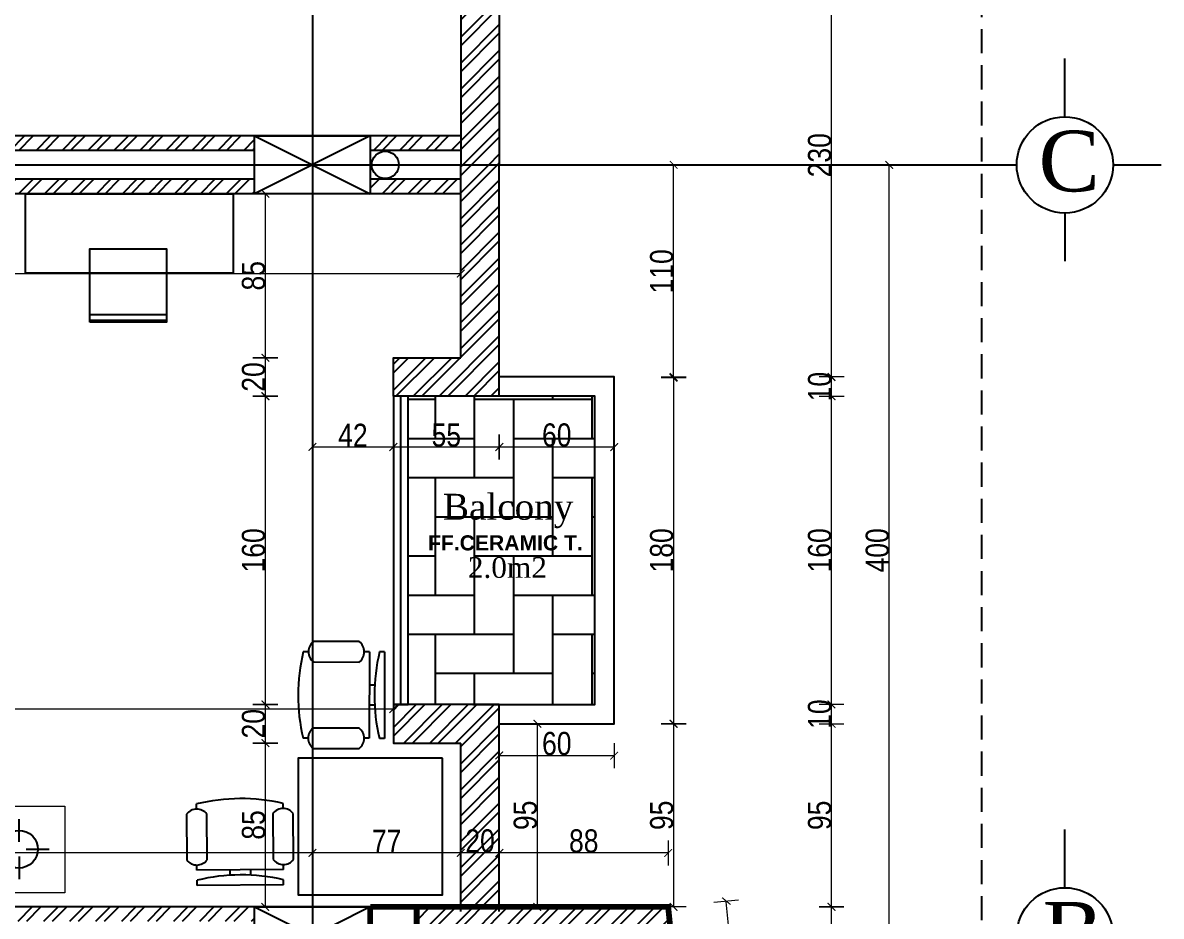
# Model space of a CAD drawing. Extents: x 250879 to 348495, y -51522 to -9360.
# Drawn here: x 285119 to 285710, y -17520 to -17056 of the extents above; entities that cross this region are included whole.
import ezdxf

# ---------------------------------------------------------------- set-up
doc = ezdxf.new("R2010")
doc.units = 0
doc.linetypes.add('DASHED2', pattern=[0.375, 0.25, -0.125])
doc.layers.get('0').update_dxf_attribs({"linetype": 'CONTINUOUS'})
doc.layers.get('DEFPOINTS').update_dxf_attribs({"color": 9, "linetype": 'CONTINUOUS'})
for name, color, linetype in [('AXIS', 1, 'CONTINUOUS'), ('COLUMN', 5, 'CONTINUOUS'), ('FURNITURE', 4, 'CONTINUOUS'), ('Layer3', 50, 'CONTINUOUS'), ('TEXT', 3, 'CONTINUOUS'), ('WALL', 7, 'CONTINUOUS'), ('WALL1', 2, 'CONTINUOUS')]:
    doc.layers.add(name, color=color, linetype=linetype)
doc.layers.add('dimention', color=151, linetype='CONTINUOUS', lineweight=13)
doc.layers.add('FURN', color=126, linetype='CONTINUOUS', lineweight=9)
doc.styles.add('style2', font='romantic.ttf', dxfattribs={"height": 50})
doc.styles.add('STYLE4', font='arialbd.ttf', dxfattribs={"height": 0.2})
doc.styles.add('yon', font='ARIALN.TTF')
doc.dimstyles.new('CM', dxfattribs={"dimscale": 0, "dimtxt": 12, "dimasz": 0.4, "dimexe": 50, "dimexo": 1000, "dimgap": 0.03, "dimtad": 1, "dimdec": 0, "dimzin": 0, "dimdsep": 46, "dimtxsty": 'yon', "dimblk": 'Ar thick3', "dimcen": 3, "dimdle": 8, "dimse1": 1, "dimse2": 1, "dimclrd": 8, "dimclre": 8, "dimclrt": 30, "dimadec": 0, "dimazin": 0, "dimtfac": 1, "dimtdec": 0, "dimtix": 1, "dimtmove": 1, "dimatfit": 3, "dimfxl": 50, "dimtolj": 1, "dimtzin": 0, "dimlwd": 9, "dimarcsym": 0})

# ---------------------------------------------------------------- blocks, each defined once
blk = doc.blocks.new('Ar thick3')
at = {"layer": 'dimention'}
blk.add_line((0, 16.2), (0, -16.2), dxfattribs=at)
at = {"layer": 'dimention', "const_width": 1.5}
blk.add_lwpolyline([(-5, -5.1), (5, 4.9)], dxfattribs=at)
blk = doc.blocks.new('*D1003')
at = {"layer": 'DEFPOINTS', "color": 0, "linetype": 'Continuous', "transparency": 16777216}
for p in [(285568.99, -17129.82), (285568.99, -17129.82), (285482.17, -17529.99)]:
    blk.add_point(p, dxfattribs=at)
at = {"layer": 'WALL', "color": 8, "linetype": 'Continuous', "lineweight": 9, "transparency": 16777216}
blk.add_line((285568.99, -17529.59), (285568.99, -17130.22), dxfattribs=at)
at = {"layer": 'WALL', "color": 8, "linetype": 'Continuous', "lineweight": 9, "transparency": 16777216, "xscale": 0.4, "yscale": 0.4, "zscale": 0.4}
for p, rotation in [((285568.99, -17129.82), 90), ((285568.99, -17529.99), 270)]:
    blk.add_blockref('Ar thick3', p, dxfattribs=dict(at, rotation=rotation))
at = {"layer": 'WALL', "color": 30, "linetype": 'Continuous', "transparency": 16777216, "insert": (285562.83, -17329.91), "char_height": 12, "attachment_point": 5, "rotation": 90, "style": 'yon'}
blk.add_mtext('\\A1;400', dxfattribs=at)
blk = doc.blocks.new('COLUMN')
at = {"layer": 'AXIS'}
for p, q in [((236924.7, -9644.26), (236984.7, -9674.26)), ((236984.7, -9644.26), (236924.7, -9674.26))]:
    blk.add_line(p, q, dxfattribs=at)
at = {"layer": 'COLUMN'}
blk.add_lwpolyline([(236924.7, -9644.26), (236984.7, -9644.26), (236984.7, -9674.26), (236924.7, -9674.26)], close=True, dxfattribs=at)
blk = doc.blocks.new('*D987')
at = {"layer": 'DEFPOINTS', "color": 0, "linetype": 'Continuous', "transparency": 16777216}
for p in [(284881.12, -17412.25), (285311.6, -17412.25), (285311.6, -17422.55)]:
    blk.add_point(p, dxfattribs=at)
at = {"layer": 'WALL', "color": 8, "linetype": 'Continuous', "lineweight": 9, "transparency": 16777216}
blk.add_line((284881.52, -17412.25), (285311.2, -17412.25), dxfattribs=at)
at = {"layer": 'WALL', "color": 8, "linetype": 'Continuous', "lineweight": 9, "transparency": 16777216, "xscale": 0.4, "yscale": 0.4, "zscale": 0.4, "rotation": 180}
blk.add_blockref('Ar thick3', (284881.12, -17412.25), dxfattribs=at)
at = {"layer": 'WALL', "color": 8, "linetype": 'Continuous', "lineweight": 9, "transparency": 16777216, "xscale": 0.4, "yscale": 0.4, "zscale": 0.4}
blk.add_blockref('Ar thick3', (285311.6, -17412.25), dxfattribs=at)
at = {"layer": 'WALL', "color": 30, "linetype": 'Continuous', "transparency": 16777216, "insert": (285096.36, -17406.1), "char_height": 12, "attachment_point": 5, "style": 'yon'}
blk.add_mtext('\\A1;430', dxfattribs=at)
blk = doc.blocks.new('*D969')
at = {"layer": 'DEFPOINTS', "color": 0, "linetype": 'Continuous', "transparency": 16777216}
for p in [(285454.23, -17514.99), (285539.01, -17514.99), (285497.51, -17945.15)]:
    blk.add_point(p, dxfattribs=at)
at = {"layer": 'WALL', "color": 8, "linetype": 'Continuous', "lineweight": 9, "transparency": 16777216}
blk.add_line((285539.01, -17944.75), (285539.01, -17515.39), dxfattribs=at)
at = {"layer": 'WALL', "color": 8, "linetype": 'Continuous', "lineweight": 9, "transparency": 16777216, "xscale": 0.4, "yscale": 0.4, "zscale": 0.4}
for p, rotation in [((285539.01, -17514.99), 90), ((285539.01, -17945.15), 270)]:
    blk.add_blockref('Ar thick3', p, dxfattribs=dict(at, rotation=rotation))
at = {"layer": 'WALL', "color": 30, "linetype": 'Continuous', "transparency": 16777216, "insert": (285532.86, -17730.07), "char_height": 12, "attachment_point": 5, "rotation": 90, "style": 'yon'}
blk.add_mtext('\\A1;430', dxfattribs=at)
blk = doc.blocks.new('*D970')
at = {"layer": 'DEFPOINTS', "color": 0, "linetype": 'Continuous', "transparency": 16777216}
for p in [(285426.23, -17419.91), (285539.01, -17419.91), (285454.23, -17514.99)]:
    blk.add_point(p, dxfattribs=at)
at = {"layer": 'WALL', "color": 8, "linetype": 'Continuous', "lineweight": 9, "transparency": 16777216}
blk.add_line((285539.01, -17514.59), (285539.01, -17420.31), dxfattribs=at)
at = {"layer": 'WALL', "color": 8, "linetype": 'Continuous', "lineweight": 9, "transparency": 16777216, "xscale": 0.4, "yscale": 0.4, "zscale": 0.4}
for p, rotation in [((285539.01, -17419.91), 90), ((285539.01, -17514.99), 270)]:
    blk.add_blockref('Ar thick3', p, dxfattribs=dict(at, rotation=rotation))
at = {"layer": 'WALL', "color": 30, "linetype": 'Continuous', "transparency": 16777216, "insert": (285532.86, -17467.45), "char_height": 12, "attachment_point": 5, "rotation": 90, "style": 'yon'}
blk.add_mtext('\\A1;95', dxfattribs=at)
blk = doc.blocks.new('*D971')
at = {"layer": 'DEFPOINTS', "color": 0, "linetype": 'Continuous', "transparency": 16777216}
for p in [(285366.6, -17249.91), (285539.01, -17249.91), (285366.6, -17409.91)]:
    blk.add_point(p, dxfattribs=at)
at = {"layer": 'WALL', "color": 8, "linetype": 'Continuous', "lineweight": 9, "transparency": 16777216}
blk.add_line((285539.01, -17409.51), (285539.01, -17250.31), dxfattribs=at)
at = {"layer": 'WALL', "color": 8, "linetype": 'Continuous', "lineweight": 9, "transparency": 16777216, "xscale": 0.4, "yscale": 0.4, "zscale": 0.4}
for p, rotation in [((285539.01, -17249.91), 90), ((285539.01, -17409.91), 270)]:
    blk.add_blockref('Ar thick3', p, dxfattribs=dict(at, rotation=rotation))
at = {"layer": 'WALL', "color": 30, "linetype": 'Continuous', "transparency": 16777216, "insert": (285532.86, -17329.91), "char_height": 12, "attachment_point": 5, "rotation": 90, "style": 'yon'}
blk.add_mtext('\\A1;160', dxfattribs=at)
blk = doc.blocks.new('*D972')
at = {"layer": 'DEFPOINTS', "color": 0, "linetype": 'Continuous', "transparency": 16777216}
for p in [(285366.6, -17009.74), (285539.01, -17009.74), (285366.6, -17239.91)]:
    blk.add_point(p, dxfattribs=at)
at = {"layer": 'WALL', "color": 8, "linetype": 'Continuous', "lineweight": 9, "transparency": 16777216}
blk.add_line((285539.01, -17239.51), (285539.01, -17010.14), dxfattribs=at)
at = {"layer": 'WALL', "color": 8, "linetype": 'Continuous', "lineweight": 9, "transparency": 16777216, "xscale": 0.4, "yscale": 0.4, "zscale": 0.4}
for p, rotation in [((285539.01, -17009.74), 90), ((285539.01, -17239.91), 270)]:
    blk.add_blockref('Ar thick3', p, dxfattribs=dict(at, rotation=rotation))
at = {"layer": 'WALL', "color": 30, "linetype": 'Continuous', "transparency": 16777216, "insert": (285532.86, -17124.82), "char_height": 12, "attachment_point": 5, "rotation": 90, "style": 'yon'}
blk.add_mtext('\\A1;230', dxfattribs=at)
blk = doc.blocks.new('Chair - Desk')
at = {"linetype": 'Continuous'}
for p, q in [((-8.5, 0), (-8.5, -1)), ((-8.5, 0), (8.5, 0)), ((8.5, 0), (8.5, -1)), ((-2, -3), (-2, -1.9355)), ((2, -1.9576), (2, -3)), ((-8.5, -3), (-8.5, -4)), ((-8.5, -3), (8.5, -3)), ((8.5, -3), (8.5, -4)), ((-10.5, -5), (-10.5, -14)), ((-6.5, -14), (-6.5, -5)), ((6.5, -5), (6.5, -14)), ((10.5, -14), (10.5, -5)), ((-8.5, -15), (-8.5, -16)), ((8.5, -15), (8.5, -16))]:
    blk.add_line(p, q, dxfattribs=at)
for centre, radius, start, end in [((0, 34.625), 36.625, 256.5803, 283.4197), ((-8.5, -6.5), 2.5, 36.8699, 143.1301), ((8.5, -6.5), 2.5, 36.8699, 143.1301), ((-8.5, -12.5), 2.5, 216.8699, 323.1301), ((8.5, -12.5), 2.5, 216.8699, 323.1301), ((0, 19.625), 36.625, 256.5803, 283.4197)]:
    blk.add_arc(centre, radius, start, end, dxfattribs=at)
blk = doc.blocks.new('*D1004')
at = {"layer": 'DEFPOINTS', "color": 0, "linetype": 'Continuous', "transparency": 16777216}
for p in [(284611.6, -17167.43), (285346.6, -17186.21), (285346.6, -17190.45)]:
    blk.add_point(p, dxfattribs=at)
at = {"layer": 'WALL', "color": 8, "linetype": 'Continuous', "lineweight": 9, "transparency": 16777216}
blk.add_line((284612, -17186.21), (285346.2, -17186.21), dxfattribs=at)
at = {"layer": 'WALL', "color": 8, "linetype": 'Continuous', "lineweight": 9, "transparency": 16777216, "xscale": 0.4, "yscale": 0.4, "zscale": 0.4, "rotation": 180}
blk.add_blockref('Ar thick3', (284611.6, -17186.21), dxfattribs=at)
at = {"layer": 'WALL', "color": 8, "linetype": 'Continuous', "lineweight": 9, "transparency": 16777216, "xscale": 0.4, "yscale": 0.4, "zscale": 0.4}
blk.add_blockref('Ar thick3', (285346.6, -17186.21), dxfattribs=at)
at = {"layer": 'WALL', "color": 30, "linetype": 'Continuous', "transparency": 16777216, "insert": (284979.1, -17180.06), "char_height": 12, "attachment_point": 5, "style": 'yon'}
blk.add_mtext('\\A1;735', dxfattribs=at)
blk = doc.blocks.new('*D1015')
at = {"layer": 'DEFPOINTS', "color": 0, "linetype": 'Continuous', "transparency": 16777216}
for p in [(285484.35, -17511.96), (285454.23, -17514.99), (285497.51, -17945.15)]:
    blk.add_point(p, dxfattribs=at)
at = {"layer": 'WALL', "color": 8, "linetype": 'Continuous', "lineweight": 9, "transparency": 16777216}
blk.add_line((285527.59, -17941.72), (285484.39, -17512.36), dxfattribs=at)
at = {"layer": 'WALL', "color": 8, "linetype": 'Continuous', "lineweight": 9, "transparency": 16777216, "xscale": 0.4, "yscale": 0.4, "zscale": 0.4}
for p, rotation in [((285484.35, -17511.96), 95.74547122083135), ((285527.63, -17942.12), 275.7454712208313)]:
    blk.add_blockref('Ar thick3', p, dxfattribs=dict(at, rotation=rotation))
at = {"layer": 'WALL', "color": 30, "linetype": 'Continuous', "transparency": 16777216, "insert": (285512.12, -17726.42), "char_height": 12, "attachment_point": 5, "rotation": 275.74547, "style": 'yon'}
blk.add_mtext('\\A1;432', dxfattribs=at)
blk = doc.blocks.new('*D1016')
at = {"layer": 'DEFPOINTS', "color": 0, "linetype": 'Continuous', "transparency": 16777216}
for p in [(285366.6, -17486.96), (285366.6, -17514.99), (285454.23, -17514.99)]:
    blk.add_point(p, dxfattribs=at)
at = {"layer": 'WALL', "color": 8, "linetype": 'Continuous', "lineweight": 9, "transparency": 16777216}
blk.add_line((285453.83, -17486.96), (285367, -17486.96), dxfattribs=at)
at = {"layer": 'WALL', "color": 8, "linetype": 'Continuous', "lineweight": 9, "transparency": 16777216, "xscale": 0.4, "yscale": 0.4, "zscale": 0.4, "rotation": 180}
blk.add_blockref('Ar thick3', (285366.6, -17486.96), dxfattribs=at)
at = {"layer": 'WALL', "color": 8, "linetype": 'Continuous', "lineweight": 9, "transparency": 16777216, "xscale": 0.4, "yscale": 0.4, "zscale": 0.4}
blk.add_blockref('Ar thick3', (285454.23, -17486.96), dxfattribs=at)
at = {"layer": 'WALL', "color": 30, "linetype": 'Continuous', "transparency": 16777216, "insert": (285410.42, -17480.8), "char_height": 12, "attachment_point": 5, "style": 'yon'}
blk.add_mtext('\\A1;88', dxfattribs=at)
blk = doc.blocks.new('*D1017')
at = {"layer": 'DEFPOINTS', "color": 0, "linetype": 'Continuous', "transparency": 16777216}
for p in [(285346.6, -17486.96), (285346.6, -17496.19), (285366.6, -17514.99)]:
    blk.add_point(p, dxfattribs=at)
at = {"layer": 'WALL', "color": 8, "linetype": 'Continuous', "lineweight": 9, "transparency": 16777216}
blk.add_line((285366.2, -17486.96), (285347, -17486.96), dxfattribs=at)
at = {"layer": 'WALL', "color": 8, "linetype": 'Continuous', "lineweight": 9, "transparency": 16777216, "xscale": 0.4, "yscale": 0.4, "zscale": 0.4, "rotation": 180}
blk.add_blockref('Ar thick3', (285346.6, -17486.96), dxfattribs=at)
at = {"layer": 'WALL', "color": 8, "linetype": 'Continuous', "lineweight": 9, "transparency": 16777216, "xscale": 0.4, "yscale": 0.4, "zscale": 0.4}
blk.add_blockref('Ar thick3', (285366.6, -17486.96), dxfattribs=at)
at = {"layer": 'WALL', "color": 30, "linetype": 'Continuous', "transparency": 16777216, "insert": (285356.6, -17480.8), "char_height": 12, "attachment_point": 5, "style": 'yon'}
blk.add_mtext('\\A1;20', dxfattribs=at)
blk = doc.blocks.new('*D1018')
at = {"layer": 'DEFPOINTS', "color": 0, "linetype": 'Continuous', "transparency": 16777216}
for p in [(285269.6, -17486.96), (285269.6, -17500.37), (285346.6, -17496.19)]:
    blk.add_point(p, dxfattribs=at)
at = {"layer": 'WALL', "color": 8, "linetype": 'Continuous', "lineweight": 9, "transparency": 16777216}
blk.add_line((285346.2, -17486.96), (285270, -17486.96), dxfattribs=at)
at = {"layer": 'WALL', "color": 8, "linetype": 'Continuous', "lineweight": 9, "transparency": 16777216, "xscale": 0.4, "yscale": 0.4, "zscale": 0.4, "rotation": 180}
blk.add_blockref('Ar thick3', (285269.6, -17486.96), dxfattribs=at)
at = {"layer": 'WALL', "color": 8, "linetype": 'Continuous', "lineweight": 9, "transparency": 16777216, "xscale": 0.4, "yscale": 0.4, "zscale": 0.4}
blk.add_blockref('Ar thick3', (285346.6, -17486.96), dxfattribs=at)
at = {"layer": 'WALL', "color": 30, "linetype": 'Continuous', "transparency": 16777216, "insert": (285308.1, -17480.93), "char_height": 12, "attachment_point": 5, "style": 'yon'}
blk.add_mtext('\\A1;77', dxfattribs=at)
blk = doc.blocks.new('*D1019')
at = {"layer": 'DEFPOINTS', "color": 0, "linetype": 'Continuous', "transparency": 16777216}
for p in [(284881.12, -17486.96), (284881.12, -17498.69), (285269.6, -17500.37)]:
    blk.add_point(p, dxfattribs=at)
at = {"layer": 'WALL', "color": 8, "linetype": 'Continuous', "lineweight": 9, "transparency": 16777216}
blk.add_line((285269.2, -17486.96), (284881.52, -17486.96), dxfattribs=at)
at = {"layer": 'WALL', "color": 8, "linetype": 'Continuous', "lineweight": 9, "transparency": 16777216, "xscale": 0.4, "yscale": 0.4, "zscale": 0.4, "rotation": 180}
blk.add_blockref('Ar thick3', (284881.12, -17486.96), dxfattribs=at)
at = {"layer": 'WALL', "color": 8, "linetype": 'Continuous', "lineweight": 9, "transparency": 16777216, "xscale": 0.4, "yscale": 0.4, "zscale": 0.4}
blk.add_blockref('Ar thick3', (285269.6, -17486.96), dxfattribs=at)
at = {"layer": 'WALL', "color": 30, "linetype": 'Continuous', "transparency": 16777216, "insert": (285075.36, -17480.8), "char_height": 12, "attachment_point": 5, "style": 'yon'}
blk.add_mtext('\\A1;388', dxfattribs=at)
blk = doc.blocks.new('*D1056')
at = {"layer": 'DEFPOINTS', "color": 0, "linetype": 'Continuous', "transparency": 16777216}
for p in [(285311.6, -17276.25), (285269.6, -17285.87), (285311.6, -17298.25)]:
    blk.add_point(p, dxfattribs=at)
at = {"layer": 'WALL', "color": 8, "linetype": 'Continuous', "lineweight": 9, "transparency": 16777216}
blk.add_line((285270, -17276.25), (285311.2, -17276.25), dxfattribs=at)
at = {"layer": 'WALL', "color": 8, "linetype": 'Continuous', "lineweight": 9, "transparency": 16777216, "xscale": 0.4, "yscale": 0.4, "zscale": 0.4, "rotation": 180}
blk.add_blockref('Ar thick3', (285269.6, -17276.25), dxfattribs=at)
at = {"layer": 'WALL', "color": 8, "linetype": 'Continuous', "lineweight": 9, "transparency": 16777216, "xscale": 0.4, "yscale": 0.4, "zscale": 0.4}
blk.add_blockref('Ar thick3', (285311.6, -17276.25), dxfattribs=at)
at = {"layer": 'WALL', "color": 30, "linetype": 'Continuous', "transparency": 16777216, "insert": (285290.6, -17270.19), "char_height": 12, "attachment_point": 5, "style": 'yon'}
blk.add_mtext('\\A1;42', dxfattribs=at)
blk = doc.blocks.new('*D1057')
at = {"layer": 'DEFPOINTS', "color": 0, "linetype": 'Continuous', "transparency": 16777216}
for p in [(285366.6, -17249.91), (285366.6, -17276.25), (285311.6, -17298.25)]:
    blk.add_point(p, dxfattribs=at)
at = {"layer": 'WALL', "color": 8, "linetype": 'Continuous', "lineweight": 9, "transparency": 16777216}
blk.add_line((285312, -17276.25), (285366.2, -17276.25), dxfattribs=at)
at = {"layer": 'WALL', "color": 8, "linetype": 'Continuous', "lineweight": 9, "transparency": 16777216, "xscale": 0.4, "yscale": 0.4, "zscale": 0.4, "rotation": 180}
blk.add_blockref('Ar thick3', (285311.6, -17276.25), dxfattribs=at)
at = {"layer": 'WALL', "color": 8, "linetype": 'Continuous', "lineweight": 9, "transparency": 16777216, "xscale": 0.4, "yscale": 0.4, "zscale": 0.4}
blk.add_blockref('Ar thick3', (285366.6, -17276.25), dxfattribs=at)
at = {"layer": 'WALL', "color": 30, "linetype": 'Continuous', "transparency": 16777216, "insert": (285339.1, -17270.11), "char_height": 12, "attachment_point": 5, "style": 'yon'}
blk.add_mtext('\\A1;55', dxfattribs=at)
blk = doc.blocks.new('*D1058')
at = {"layer": 'DEFPOINTS', "color": 0, "linetype": 'Continuous', "transparency": 16777216}
for p in [(285366.6, -17249.91), (285426.23, -17276.25), (285426.23, -17284.04)]:
    blk.add_point(p, dxfattribs=at)
at = {"layer": 'WALL', "color": 8, "linetype": 'Continuous', "lineweight": 9, "transparency": 16777216}
blk.add_line((285367, -17276.25), (285425.83, -17276.25), dxfattribs=at)
at = {"layer": 'WALL', "color": 8, "linetype": 'Continuous', "lineweight": 9, "transparency": 16777216, "xscale": 0.4, "yscale": 0.4, "zscale": 0.4, "rotation": 180}
blk.add_blockref('Ar thick3', (285366.6, -17276.25), dxfattribs=at)
at = {"layer": 'WALL', "color": 8, "linetype": 'Continuous', "lineweight": 9, "transparency": 16777216, "xscale": 0.4, "yscale": 0.4, "zscale": 0.4}
blk.add_blockref('Ar thick3', (285426.23, -17276.25), dxfattribs=at)
at = {"layer": 'WALL', "color": 30, "linetype": 'Continuous', "transparency": 16777216, "insert": (285396.42, -17270.09), "char_height": 12, "attachment_point": 5, "style": 'yon'}
blk.add_mtext('\\A1;60', dxfattribs=at)
blk = doc.blocks.new('*D1059')
at = {"layer": 'DEFPOINTS', "color": 0, "linetype": 'Continuous', "transparency": 16777216}
for p in [(285426.23, -17419.91), (285366.6, -17430.08), (285426.23, -17436.41)]:
    blk.add_point(p, dxfattribs=at)
at = {"layer": 'WALL', "color": 8, "linetype": 'Continuous', "lineweight": 9, "transparency": 16777216}
blk.add_line((285367, -17436.41), (285425.83, -17436.41), dxfattribs=at)
at = {"layer": 'WALL', "color": 8, "linetype": 'Continuous', "lineweight": 9, "transparency": 16777216, "xscale": 0.4, "yscale": 0.4, "zscale": 0.4, "rotation": 180}
blk.add_blockref('Ar thick3', (285366.6, -17436.41), dxfattribs=at)
at = {"layer": 'WALL', "color": 8, "linetype": 'Continuous', "lineweight": 9, "transparency": 16777216, "xscale": 0.4, "yscale": 0.4, "zscale": 0.4}
blk.add_blockref('Ar thick3', (285426.23, -17436.41), dxfattribs=at)
at = {"layer": 'WALL', "color": 30, "linetype": 'Continuous', "transparency": 16777216, "insert": (285396.42, -17430.25), "char_height": 12, "attachment_point": 5, "style": 'yon'}
blk.add_mtext('\\A1;60', dxfattribs=at)
blk = doc.blocks.new('*D1060')
at = {"layer": 'DEFPOINTS', "color": 0, "linetype": 'Continuous', "transparency": 16777216}
for p in [(285381.32, -17419.91), (285381.32, -17514.99), (285386.27, -17514.99)]:
    blk.add_point(p, dxfattribs=at)
at = {"layer": 'WALL', "color": 8, "linetype": 'Continuous', "lineweight": 9, "transparency": 16777216}
blk.add_line((285386.27, -17420.31), (285386.27, -17514.59), dxfattribs=at)
at = {"layer": 'WALL', "color": 8, "linetype": 'Continuous', "lineweight": 9, "transparency": 16777216, "xscale": 0.4, "yscale": 0.4, "zscale": 0.4}
for p, rotation in [((285386.27, -17419.91), 90), ((285386.27, -17514.99), 270)]:
    blk.add_blockref('Ar thick3', p, dxfattribs=dict(at, rotation=rotation))
at = {"layer": 'WALL', "color": 30, "linetype": 'Continuous', "transparency": 16777216, "insert": (285380.12, -17467.45), "char_height": 12, "attachment_point": 5, "rotation": 90, "style": 'yon'}
blk.add_mtext('\\A1;95', dxfattribs=at)
blk = doc.blocks.new('*D1061')
at = {"layer": 'DEFPOINTS', "color": 0, "linetype": 'Continuous', "transparency": 16777216}
for p in [(285426.23, -17239.91), (285426.23, -17419.91), (285457.06, -17419.91)]:
    blk.add_point(p, dxfattribs=at)
at = {"layer": 'WALL', "color": 8, "linetype": 'Continuous', "lineweight": 9, "transparency": 16777216}
blk.add_line((285457.06, -17240.31), (285457.06, -17419.51), dxfattribs=at)
at = {"layer": 'WALL', "color": 8, "linetype": 'Continuous', "lineweight": 9, "transparency": 16777216, "xscale": 0.4, "yscale": 0.4, "zscale": 0.4}
for p, rotation in [((285457.06, -17239.91), 90), ((285457.06, -17419.91), 270)]:
    blk.add_blockref('Ar thick3', p, dxfattribs=dict(at, rotation=rotation))
at = {"layer": 'WALL', "color": 30, "linetype": 'Continuous', "transparency": 16777216, "insert": (285450.9, -17329.91), "char_height": 12, "attachment_point": 5, "rotation": 90, "style": 'yon'}
blk.add_mtext('\\A1;180', dxfattribs=at)
blk = doc.blocks.new('*D1062')
at = {"layer": 'DEFPOINTS', "color": 0, "linetype": 'Continuous', "transparency": 16777216}
for p in [(285457.06, -17129.82), (285457.06, -17129.82), (285457.06, -17240.31)]:
    blk.add_point(p, dxfattribs=at)
at = {"layer": 'WALL', "color": 8, "linetype": 'Continuous', "lineweight": 9, "transparency": 16777216}
blk.add_line((285457.06, -17239.91), (285457.06, -17130.22), dxfattribs=at)
at = {"layer": 'WALL', "color": 8, "linetype": 'Continuous', "lineweight": 9, "transparency": 16777216, "xscale": 0.4, "yscale": 0.4, "zscale": 0.4}
for p, rotation in [((285457.06, -17129.82), 90), ((285457.06, -17240.31), 270)]:
    blk.add_blockref('Ar thick3', p, dxfattribs=dict(at, rotation=rotation))
at = {"layer": 'WALL', "color": 30, "linetype": 'Continuous', "transparency": 16777216, "insert": (285450.9, -17185.07), "char_height": 12, "attachment_point": 5, "rotation": 90, "style": 'yon'}
blk.add_mtext('\\A1;110', dxfattribs=at)
blk = doc.blocks.new('*D1063')
at = {"layer": 'DEFPOINTS', "color": 0, "linetype": 'Continuous', "transparency": 16777216}
for p in [(285245.21, -17429.91), (285311.6, -17429.91), (285318.16, -17514.99)]:
    blk.add_point(p, dxfattribs=at)
at = {"layer": 'WALL', "color": 8, "linetype": 'Continuous', "lineweight": 9, "transparency": 16777216}
blk.add_line((285245.21, -17514.59), (285245.21, -17430.31), dxfattribs=at)
at = {"layer": 'WALL', "color": 8, "linetype": 'Continuous', "lineweight": 9, "transparency": 16777216, "xscale": 0.4, "yscale": 0.4, "zscale": 0.4}
for p, rotation in [((285245.21, -17429.91), 90), ((285245.21, -17514.99), 270)]:
    blk.add_blockref('Ar thick3', p, dxfattribs=dict(at, rotation=rotation))
at = {"layer": 'WALL', "color": 30, "linetype": 'Continuous', "transparency": 16777216, "insert": (285239.05, -17472.45), "char_height": 12, "attachment_point": 5, "rotation": 90, "style": 'yon'}
blk.add_mtext('\\A1;85', dxfattribs=at)
blk = doc.blocks.new('*D1064')
at = {"layer": 'DEFPOINTS', "color": 0, "linetype": 'Continuous', "transparency": 16777216}
for p in [(285245.21, -17409.91), (285311.6, -17409.91), (285311.6, -17429.91)]:
    blk.add_point(p, dxfattribs=at)
at = {"layer": 'WALL', "color": 8, "linetype": 'Continuous', "lineweight": 9, "transparency": 16777216}
blk.add_line((285245.21, -17429.51), (285245.21, -17410.31), dxfattribs=at)
at = {"layer": 'WALL', "color": 8, "linetype": 'Continuous', "lineweight": 9, "transparency": 16777216, "xscale": 0.4, "yscale": 0.4, "zscale": 0.4}
for p, rotation in [((285245.21, -17409.91), 90), ((285245.21, -17429.91), 270)]:
    blk.add_blockref('Ar thick3', p, dxfattribs=dict(at, rotation=rotation))
at = {"layer": 'WALL', "color": 30, "linetype": 'Continuous', "transparency": 16777216, "insert": (285239.05, -17419.91), "char_height": 12, "attachment_point": 5, "rotation": 90, "style": 'yon'}
blk.add_mtext('\\A1;20', dxfattribs=at)
blk = doc.blocks.new('*D1065')
at = {"layer": 'DEFPOINTS', "color": 0, "linetype": 'Continuous', "transparency": 16777216}
for p in [(285245.21, -17249.91), (285311.6, -17249.91), (285311.6, -17409.91)]:
    blk.add_point(p, dxfattribs=at)
at = {"layer": 'WALL', "color": 8, "linetype": 'Continuous', "lineweight": 9, "transparency": 16777216}
blk.add_line((285245.21, -17409.51), (285245.21, -17250.31), dxfattribs=at)
at = {"layer": 'WALL', "color": 8, "linetype": 'Continuous', "lineweight": 9, "transparency": 16777216, "xscale": 0.4, "yscale": 0.4, "zscale": 0.4}
for p, rotation in [((285245.21, -17249.91), 90), ((285245.21, -17409.91), 270)]:
    blk.add_blockref('Ar thick3', p, dxfattribs=dict(at, rotation=rotation))
at = {"layer": 'WALL', "color": 30, "linetype": 'Continuous', "transparency": 16777216, "insert": (285239.05, -17329.91), "char_height": 12, "attachment_point": 5, "rotation": 90, "style": 'yon'}
blk.add_mtext('\\A1;160', dxfattribs=at)
blk = doc.blocks.new('*D1066')
at = {"layer": 'DEFPOINTS', "color": 0, "linetype": 'Continuous', "transparency": 16777216}
for p in [(285245.21, -17229.91), (285311.6, -17229.91), (285311.6, -17249.91)]:
    blk.add_point(p, dxfattribs=at)
at = {"layer": 'WALL', "color": 8, "linetype": 'Continuous', "lineweight": 9, "transparency": 16777216}
blk.add_line((285245.21, -17249.51), (285245.21, -17230.31), dxfattribs=at)
at = {"layer": 'WALL', "color": 8, "linetype": 'Continuous', "lineweight": 9, "transparency": 16777216, "xscale": 0.4, "yscale": 0.4, "zscale": 0.4}
for p, rotation in [((285245.21, -17229.91), 90), ((285245.21, -17249.91), 270)]:
    blk.add_blockref('Ar thick3', p, dxfattribs=dict(at, rotation=rotation))
at = {"layer": 'WALL', "color": 30, "linetype": 'Continuous', "transparency": 16777216, "insert": (285239.05, -17239.91), "char_height": 12, "attachment_point": 5, "rotation": 90, "style": 'yon'}
blk.add_mtext('\\A1;20', dxfattribs=at)
blk = doc.blocks.new('*D1067')
at = {"layer": 'DEFPOINTS', "color": 0, "linetype": 'Continuous', "transparency": 16777216}
for p in [(285245.21, -17144.82), (285263.48, -17144.82), (285311.6, -17229.91)]:
    blk.add_point(p, dxfattribs=at)
at = {"layer": 'WALL', "color": 8, "linetype": 'Continuous', "lineweight": 9, "transparency": 16777216}
blk.add_line((285245.21, -17229.51), (285245.21, -17145.22), dxfattribs=at)
at = {"layer": 'WALL', "color": 8, "linetype": 'Continuous', "lineweight": 9, "transparency": 16777216, "xscale": 0.4, "yscale": 0.4, "zscale": 0.4}
for p, rotation in [((285245.21, -17144.82), 90), ((285245.21, -17229.91), 270)]:
    blk.add_blockref('Ar thick3', p, dxfattribs=dict(at, rotation=rotation))
at = {"layer": 'WALL', "color": 30, "linetype": 'Continuous', "transparency": 16777216, "insert": (285239.05, -17187.37), "char_height": 12, "attachment_point": 5, "rotation": 90, "style": 'yon'}
blk.add_mtext('\\A1;85', dxfattribs=at)
blk = doc.blocks.new('*D1068')
at = {"layer": 'DEFPOINTS', "color": 0, "linetype": 'Continuous', "transparency": 16777216}
for p in [(285457.06, -17419.91), (285454.23, -17514.99), (285457.06, -17514.99)]:
    blk.add_point(p, dxfattribs=at)
at = {"layer": 'WALL', "color": 8, "linetype": 'Continuous', "lineweight": 9, "transparency": 16777216}
blk.add_line((285457.06, -17420.31), (285457.06, -17514.59), dxfattribs=at)
at = {"layer": 'WALL', "color": 8, "linetype": 'Continuous', "lineweight": 9, "transparency": 16777216, "xscale": 0.4, "yscale": 0.4, "zscale": 0.4}
for p, rotation in [((285457.06, -17419.91), 90), ((285457.06, -17514.99), 270)]:
    blk.add_blockref('Ar thick3', p, dxfattribs=dict(at, rotation=rotation))
at = {"layer": 'WALL', "color": 30, "linetype": 'Continuous', "transparency": 16777216, "insert": (285450.9, -17467.45), "char_height": 12, "attachment_point": 5, "rotation": 90, "style": 'yon'}
blk.add_mtext('\\A1;95', dxfattribs=at)
blk = doc.blocks.new('*D1075')
at = {"layer": 'DEFPOINTS', "color": 0, "linetype": 'Continuous', "transparency": 16777216}
for p in [(285539.01, -17409.91), (285539.05, -17409.91), (285539.05, -17419.91)]:
    blk.add_point(p, dxfattribs=at)
at = {"layer": 'WALL', "color": 8, "linetype": 'Continuous', "lineweight": 9, "transparency": 16777216}
for p, q in [((285539.01, -17409.51), (285539.01, -17409.11)), ((285539.01, -17419.91), (285539.01, -17409.91)), ((285539.01, -17420.31), (285539.01, -17420.71))]:
    blk.add_line(p, q, dxfattribs=at)
at = {"layer": 'WALL', "color": 8, "linetype": 'Continuous', "lineweight": 9, "transparency": 16777216, "xscale": 0.4, "yscale": 0.4, "zscale": 0.4}
for p, rotation in [((285539.01, -17409.91), 270), ((285539.01, -17419.91), 90)]:
    blk.add_blockref('Ar thick3', p, dxfattribs=dict(at, rotation=rotation))
at = {"layer": 'WALL', "color": 30, "linetype": 'Continuous', "transparency": 16777216, "insert": (285532.86, -17414.91), "char_height": 12, "attachment_point": 5, "rotation": 90, "style": 'yon'}
blk.add_mtext('\\A1;10', dxfattribs=at)
blk = doc.blocks.new('*D1076')
at = {"layer": 'DEFPOINTS', "color": 0, "linetype": 'Continuous', "transparency": 16777216}
for p in [(285539.05, -17239.91), (285539.05, -17239.91), (285539.05, -17249.91)]:
    blk.add_point(p, dxfattribs=at)
at = {"layer": 'WALL', "color": 8, "linetype": 'Continuous', "lineweight": 9, "transparency": 16777216}
for p, q in [((285539.05, -17239.51), (285539.05, -17239.11)), ((285539.05, -17249.91), (285539.05, -17239.91)), ((285539.05, -17250.31), (285539.05, -17250.71))]:
    blk.add_line(p, q, dxfattribs=at)
at = {"layer": 'WALL', "color": 8, "linetype": 'Continuous', "lineweight": 9, "transparency": 16777216, "xscale": 0.4, "yscale": 0.4, "zscale": 0.4}
for p, rotation in [((285539.05, -17239.91), 270), ((285539.05, -17249.91), 90)]:
    blk.add_blockref('Ar thick3', p, dxfattribs=dict(at, rotation=rotation))
at = {"layer": 'WALL', "color": 30, "linetype": 'Continuous', "transparency": 16777216, "insert": (285532.9, -17244.91), "char_height": 12, "attachment_point": 5, "rotation": 90, "style": 'yon'}
blk.add_mtext('\\A1;10', dxfattribs=at)
blk = doc.blocks.new('BED90')
at = {"color": 1}
for p, q in [((-76122.23, -175772.7), (-76122.23, -175760.9)), ((-76126, -175776.47), (-76137.8, -175776.47)), ((-76122.23, -175780.24), (-76122.23, -175792.04)), ((-76118.46, -175776.47), (-76106.66, -175776.47)), ((-76122.23, -175973.06), (-76122.23, -175961.26)), ((-76126, -175976.83), (-76137.8, -175976.83)), ((-76122.23, -175980.6), (-76122.23, -175992.4)), ((-76118.46, -175976.83), (-76106.66, -175976.83))]:
    blk.add_line(p, q, dxfattribs=at)
at = {"color": 1, "extrusion": (0, 0, -1)}
for centre in [(-76122.23, -175776.47), (-76122.23, -175976.83)]:
    blk.add_ellipse(centre, major_axis=(6.89, 6.89), ratio=1, start_param=3.141593, end_param=9.424778, dxfattribs=at)
at = {"layer": 'FURN'}
for p, q in [((-76144.65, -175750.54), (-76099.65, -175750.54)), ((-76144.65, -175800.54), (-76144.65, -175750.54)), ((-76099.65, -175750.54), (-76099.65, -175800.54)), ((-76299.65, -175800.54), (-76099.65, -175800.54)), ((-76299.65, -175950.54), (-76299.65, -175800.54)), ((-76293.71, -175947.82), (-76293.71, -175803.68)), ((-76289.71, -175947.82), (-76289.71, -175803.68)), ((-76285.71, -175947.82), (-76285.71, -175803.68)), ((-76099.65, -175800.54), (-76144.65, -175800.54)), ((-76099.65, -175800.54), (-76099.65, -175950.54)), ((-76173.81, -175809.03), (-76296.74, -175809.03)), ((-76136.43, -175809.84), (-76105.32, -175809.84)), ((-76136.43, -175890.57), (-76136.43, -175809.84)), ((-76105.32, -175809.84), (-76105.32, -175890.57)), ((-76173.81, -175813.03), (-76296.74, -175813.03)), ((-76173.81, -175817.03), (-76296.74, -175817.03)), ((-76136.43, -175890.17), (-76105.32, -175890.17)), ((-76136.43, -175940.9), (-76136.43, -175890.17)), ((-76105.32, -175890.57), (-76136.43, -175890.57)), ((-76105.32, -175890.17), (-76105.32, -175940.9)), ((-76173.81, -175934.05), (-76296.74, -175934.05)), ((-76173.81, -175938.05), (-76296.74, -175938.05)), ((-76173.81, -175942.05), (-76296.74, -175942.05)), ((-76105.32, -175940.9), (-76136.43, -175940.9)), ((-76099.65, -175950.54), (-76299.65, -175950.54)), ((-76144.65, -175950.56), (-76144.65, -176000.56)), ((-76099.65, -175950.56), (-76144.65, -175950.56)), ((-76099.65, -176000.56), (-76099.65, -175950.56)), ((-76144.65, -176000.56), (-76099.65, -176000.56))]:
    blk.add_line(p, q, dxfattribs=at)
at = {"layer": 'Layer3', "color": 1, "linetype": 'Continuous', "extrusion": (0, 0, -1)}
for centre, major_axis, ratio, start_param, end_param in [((-76202.86, -175770.59), (40.87, 40.87), 1, 1.329085, 1.807955), ((-76648.69, -175909.31), (-358.58, 358.58), 1, 2.139925, 2.31453), ((-76498.83, -176007.66), (-266.06, 266.06), 1, 1.833807, 2.033087), ((-76449.38, -175677.69), (-293.45, 235.51), 0.655482, 3.041952, 3.241233), ((-76643.35, -175824.04), (-497.53, 98.07), 0.665001, 3.05429, 3.228895), ((-76202.86, -175980.48), (-40.87, 40.87), 1, 1.333638, 1.812508)]:
    blk.add_ellipse(centre, major_axis=major_axis, ratio=ratio, start_param=start_param, end_param=end_param, dxfattribs=at)

msp = doc.modelspace()

# ---------------------------------------------------------------- hatches: boundary and pattern name
at = {"layer": 'AXIS'}
h = msp.add_hatch(dxfattribs=at)
h.set_pattern_fill('ANSI32', color=256, style=0)
h.paths.add_polyline_path([(285366.60055, -17009.7416), (285346.60055, -17009.7416), (285346.60055, -17129.82389), (285366.60055, -17129.82389)])
h = msp.add_hatch(dxfattribs=at)
h.set_pattern_fill('ANSI32', color=256, style=0)
h.paths.add_polyline_path([(285239.60055, -17137.32389), (284859.12367, -17137.32389), (284859.12367, -17144.82389), (284946.11902, -17144.82389), (285239.60055, -17144.82389)])
h.paths.add_polyline_path([(285239.60055, -17114.82389), (284859.12367, -17114.82389), (284859.12367, -17122.32389), (285239.60055, -17122.32389)])
h.paths.add_polyline_path([(285346.60055, -17114.82389), (285299.60055, -17114.82389), (285299.60055, -17122.32389), (285346.60055, -17122.32389)])
h.paths.add_polyline_path([(285346.60055, -17137.32389), (285299.60055, -17137.32389), (285299.60055, -17144.82389), (285346.60055, -17144.82389)])
h.paths.add_polyline_path([(284799.12367, -17137.32389), (284611.60055, -17137.32389), (284611.60055, -17144.82389), (284799.12367, -17144.82389)])
h.paths.add_polyline_path([(284799.12367, -17114.82389), (284611.60055, -17114.82389), (284611.60055, -17122.32389), (284799.12367, -17122.32389)])
h = msp.add_hatch(dxfattribs=at)
h.set_pattern_fill('ANSI32', color=256, style=0)
h.paths.add_polyline_path([(285366.60055, -17129.82389), (285346.60055, -17129.82389), (285346.60055, -17229.90618), (285311.60055, -17229.90618), (285311.60055, -17249.90618), (285319.25843, -17249.90618), (285346.60055, -17249.90618), (285366.60055, -17249.90618)])
h.paths.add_polyline_path([(285366.60055, -17409.90618), (285352.92949, -17409.90618), (285346.60055, -17409.90618), (285311.60055, -17409.90618), (285311.60055, -17429.90618), (285346.60055, -17429.90618), (285346.60055, -17514.98848), (285366.60055, -17514.98848)])
h.paths.add_polyline_path([(285454.23185, -17514.98848), (285323.69858, -17514.98848), (285323.69858, -17529.98848), (285455.74108, -17529.98848)])
h.paths.add_polyline_path([(285346.48731, -17471.67536), (285366.71378, -17471.67536), (285366.71378, -17489.92911), (285346.48731, -17489.92911)], flags=9)
h = msp.add_hatch(dxfattribs=at)
h.set_pattern_fill('AR-HBONE', color=256, scale=0.2, angle=45, style=0)
h.paths.add_polyline_path([(285416.23185, -17249.90618), (285352.92949, -17249.90618), (285346.60055, -17249.90618), (285319.25843, -17249.90618), (285319.25843, -17409.90618), (285346.60055, -17409.90618), (285366.60055, -17409.90618), (285416.23185, -17409.90618)])
h.paths.add_polyline_path([(285329.01596, -17261.01143), (285349.18513, -17261.01143), (285349.18513, -17279.21607), (285329.01596, -17279.21607)], flags=24)
h.paths.add_polyline_path([(285386.35617, -17260.96232), (285406.47623, -17260.96232), (285406.47623, -17279.21607), (285386.35617, -17279.21607)], flags=24)
h = msp.add_hatch(dxfattribs=at)
h.set_pattern_fill('ANSI32', color=256, style=0)
h.paths.add_polyline_path([(285239.60055, -17514.98848), (284859.12367, -17514.98848), (284859.12367, -17522.32389), (285239.60055, -17522.32389)])
h.paths.add_polyline_path([(284859.12367, -17514.98848), (284849.12367, -17514.98848), (284849.12367, -17522.32389), (284859.12367, -17522.32389)])
h.paths.add_polyline_path([(284849.12367, -17514.98848), (284829.12367, -17514.98848), (284829.12367, -17522.32389), (284849.12367, -17522.32389)])
h.paths.add_polyline_path([(284829.12367, -17514.98848), (284661.39856, -17514.98848), (284661.39856, -17522.32389), (284829.12367, -17522.32389)])
h.paths.add_polyline_path([(284829.12367, -17537.32389), (284661.39856, -17537.32389), (284661.39856, -17544.98848), (284829.12367, -17544.98848)])
h.paths.add_polyline_path([(285239.60055, -17537.32389), (284829.12367, -17537.32389), (284829.12367, -17544.98848), (285239.60055, -17544.98848)])
h.paths.add_polyline_path([(285434.23185, -17534.98848), (285323.69858, -17534.98848), (285323.69858, -17544.98848), (285435.34115, -17544.98848)])
h.paths.add_polyline_path([(284661.39856, -17460.0354), (284611.60055, -17460.0354), (284611.60055, -17310.78), (284611.60055, -17299.92693), (284596.60055, -17299.92693), (284596.60055, -17470.0354), (284651.42666, -17470.0354), (284651.42666, -17529.98848), (284661.39856, -17529.98848)])
h.paths.add_polyline_path([(284661.39856, -17529.98848), (284651.42666, -17529.98848), (284651.42666, -17589.61238), (284598.60055, -17589.61238), (284596.60055, -17589.61238), (284596.60055, -17764.86779), (284611.60055, -17764.86779), (284611.60055, -17599.62311), (284661.39856, -17599.65871)])
h.paths.add_polyline_path([(284594.47845, -17337.5525), (284613.72265, -17337.5525), (284613.72265, -17355.80625), (284594.47845, -17355.80625)], flags=9)
h.paths.add_polyline_path([(284646.84371, -17562.3787), (284665.9815, -17562.3787), (284665.9815, -17580.63245), (284646.84371, -17580.63245)], flags=9)

# ---------------------------------------------------------------- linework, layer by layer
for p, q in [((285269.60055, -17003.1407), (285269.60055, -18291.87513)), ((285660.13816, -17104.85241), (285660.13816, -17074.63809)), ((284317.02343, -17129.82389), (285635.13818, -17129.82389)), ((285685.13816, -17129.85241), (285710.13816, -17129.85241)), ((285660.13816, -17154.85241), (285660.13816, -17179.85241)), ((285660.13816, -17505.017), (285660.13816, -17474.80267))]:
    msp.add_line(p, q, dxfattribs=at)
at = {"layer": 'AXIS', "linetype": 'DASHED2', "ltscale": 50}
msp.add_lwpolyline([(285616.91296, -18341.87513), (284317.02343, -18341.87513), (284317.02343, -17003.1407), (285616.91296, -17003.1407)], close=True, dxfattribs=at)
at = {"layer": 'AXIS'}
for centre in [(285660.13816, -17129.85241), (285660.13816, -17530.017)]:
    msp.add_circle(centre, 25, dxfattribs=at)
at = {"layer": 'FURNITURE', "ltscale": 2}
for points in [[(285120.69785, -17186.10777), (285120.69785, -17144.82389), (285228.39544, -17144.82389), (285228.39544, -17186.10777)], [(285154.06726, -17211.51233), (285154.06726, -17173.43874), (285193.86818, -17173.43874), (285193.86818, -17211.51233)], [(285154.06726, -17210.64457), (285154.06726, -17207.54601), (285193.86818, -17207.54601), (285193.86818, -17210.64457)]]:
    msp.add_lwpolyline(points, close=True, dxfattribs=at)
at = {"layer": 'FURNITURE', "ltscale": 3}
for points in [[(285366.60055, -17419.90618), (285426.23185, -17419.90618), (285426.23185, -17239.90618), (285366.60055, -17239.90618)], [(285352.92949, -17409.90618), (285416.23185, -17409.90618), (285416.23185, -17249.90618), (285352.92949, -17249.90618), (285352.92949, -17249.90618)]]:
    msp.add_lwpolyline(points, dxfattribs=at)
msp.add_lwpolyline([(285319.25843, -17249.90618), (285311.60055, -17249.90618), (285311.60055, -17409.90618), (285319.25843, -17409.90618)], close=True, dxfattribs=at)
at = {"layer": 'FURNITURE'}
msp.add_lwpolyline([(285337.14279, -17437.81122), (285262.20136, -17437.81122), (285262.20136, -17508.68648), (285337.14279, -17508.68648)], close=True, dxfattribs=at)
at = {"layer": 'WALL', "ltscale": 3}
for p, q in [((285346.60055, -17114.82389), (284611.60055, -17114.82389)), ((285346.60055, -17114.82389), (285299.60055, -17114.82389)), ((285239.60055, -17122.32389), (284859.12367, -17122.32389)), ((285346.60055, -17122.32389), (285299.60055, -17122.32389)), ((285346.60055, -17122.32389), (285299.60055, -17122.32389)), ((285346.60055, -17122.32389), (285299.60055, -17122.32389)), ((285239.60055, -17137.32389), (284859.12367, -17137.32389)), ((285346.60055, -17137.32389), (285299.60055, -17137.32389)), ((285346.60055, -17137.32389), (285299.60055, -17137.32389)), ((285346.60055, -17137.32389), (285299.60055, -17137.32389)), ((285346.60055, -17144.82389), (284611.60055, -17144.82389)), ((285346.60055, -17144.82389), (285299.60055, -17144.82389)), ((285346.60055, -17514.98848), (285299.60055, -17514.98848)), ((285346.60055, -17514.98848), (285299.60055, -17514.98848))]:
    msp.add_line(p, q, dxfattribs=at)
at = {"layer": 'WALL', "linetype": 'Continuous'}
msp.add_line((285299.60055, -17514.98848), (284661.39856, -17514.98848), dxfattribs=at)
at = {"layer": 'WALL', "linetype": 'Continuous', "ltscale": 3}
for points in [[(285346.60055, -17009.7416), (285346.60055, -17129.82389)], [(285366.60055, -17009.7416), (285366.60055, -17129.82389)], [(285346.60055, -17229.90618), (285346.60055, -17129.82389)], [(285346.60055, -17229.90618), (285346.60055, -17129.82389)], [(285366.60055, -17249.90618), (285366.60055, -17129.82389)], [(285366.60055, -17249.90618), (285366.60055, -17129.82389)], [(285366.60055, -17249.90618), (285346.60055, -17249.90618), (285311.60055, -17249.90618), (285311.60055, -17229.90618), (285346.60055, -17229.90618)], [(285366.60055, -17249.90618), (285346.60055, -17249.90618), (285311.60055, -17249.90618), (285311.60055, -17229.90618), (285346.60055, -17229.90618)], [(285366.60055, -17409.90618), (285346.60055, -17409.90618), (285311.60055, -17409.90618), (285311.60055, -17429.90618), (285346.60055, -17429.90618)], [(285366.60055, -17409.90618), (285346.60055, -17409.90618), (285311.60055, -17409.90618), (285311.60055, -17429.90618), (285346.60055, -17429.90618)], [(285366.60055, -17517.32389), (285366.60055, -17409.90618)], [(285366.60055, -17517.32389), (285366.60055, -17409.90618)], [(285346.60055, -17517.32389), (285346.60055, -17429.90618)], [(285346.60055, -17514.98848), (285346.60055, -17429.90618)]]:
    msp.add_lwpolyline(points, dxfattribs=at)
at = {"layer": 'WALL', "linetype": 'Continuous', "const_width": 3}
for points in [[(285400.6639, -17945.15306), (285497.5128, -17945.15306), (285454.23185, -17514.98848), (285299.60055, -17514.98848)], [(285299.60055, -17544.98848), (285323.69858, -17544.98848), (285323.69858, -17514.98848)], [(285299.60055, -17514.98848), (285299.60055, -17544.98848)]]:
    msp.add_lwpolyline(points, dxfattribs=at)
at = {"layer": 'WALL', "linetype": 'Continuous'}
msp.add_circle((285307.40146, -17129.82389), 7.04704, dxfattribs=at)
at = {"layer": 'WALL1'}
msp.add_line((285315.42949, -17409.90618), (285315.42949, -17249.90618), dxfattribs=at)

# ---------------------------------------------------------------- block references
at = {"color": 1, "xscale": -1, "rotation": 90.00000000298897}
msp.add_blockref('BED90', (109140.50227, -93607.28913), dxfattribs=at)
at = {"layer": 'FURNITURE'}
for p, xscale, yscale, zscale, rotation in [((285307.03312, -17405.05012), 2.640000000012964, 2.640000000012964, 2.640000000012964, 269.8799272242956), ((285232.17109, -17503.65191), 2.640000000006175, 2.640000000006175, 2.640000000006175, 180.3562313151685)]:
    msp.add_blockref('Chair - Desk', p, dxfattribs=dict(at, xscale=xscale, yscale=yscale, zscale=zscale, rotation=rotation))
at = {"layer": 'WALL', "linetype": 'Continuous'}
for p in [(48314.90107, -7470.56737), (48314.90107, -7870.73196)]:
    msp.add_blockref('COLUMN', p, dxfattribs=at)

# ---------------------------------------------------------------- texts
at = {"layer": 'TEXT'}
for s, insert, char_height, width, attachment_point, style in [('C', (285646.50293, -17112.04712), 31.5, 120.23035, 1, 'style2'), ('Balcony', (285337.32709, -17300.5618), 13.4456, 223.301869, 1, 'style2'), ('FF.CERAMIC T.', (285329.60625, -17330.04342), 7.84, 84.8667949, 7, 'STYLE4'), ('2.0m2', (285350.24701, -17344.40403), 10.75648, 178.6414952, 7, 'style2'), ('B', (285648.59405, -17512.43113), 31.5, 120.23037, 1, 'style2')]:
    msp.add_mtext(s, dxfattribs=dict(at, insert=insert, char_height=char_height, width=width, attachment_point=attachment_point, style=style))

# ---------------------------------------------------------------- dimensions: what is measured, and where the dimension line sits
at = {"layer": 'WALL', "linetype": 'Continuous'}
for base, p1, p2, picture, middle in [((285539.01391, -17009.7416), (285366.60055, -17239.90618), (285366.60055, -17009.7416), '*D972', (285532.85703, -17124.82389)), ((285457.05787, -17129.82389), (285457.05787, -17240.30618), (285457.05787, -17129.82389), '*D1062', (285450.90099, -17185.06504)), ((285568.98699, -17129.82389), (285482.17187, -17529.98848), (285568.98699, -17129.82389), '*D1003', (285562.83011, -17329.90618)), ((285245.21097, -17144.82389), (285311.60055, -17229.90618), (285263.48229, -17144.82389), '*D1067', (285239.05409, -17187.36504)), ((285245.21097, -17229.90618), (285311.60055, -17249.90618), (285311.60055, -17229.90618), '*D1066', (285239.05409, -17239.90618)), ((285539.05363, -17239.90618), (285539.05363, -17249.90618), (285539.05363, -17239.90618), '*D1076', (285532.89675, -17244.90618)), ((285457.05787, -17419.90618), (285426.23185, -17239.90618), (285426.23185, -17419.90618), '*D1061', (285450.90099, -17329.90618)), ((285245.21097, -17249.90618), (285311.60055, -17409.90618), (285311.60055, -17249.90618), '*D1065', (285239.05409, -17329.90618)), ((285539.01391, -17249.90618), (285366.60055, -17409.90618), (285366.60055, -17249.90618), '*D971', (285532.85703, -17329.90618)), ((285539.01391, -17409.90618), (285539.05363, -17419.90618), (285539.05363, -17409.90618), '*D1075', (285532.85703, -17414.90618)), ((285245.21097, -17409.90618), (285311.60055, -17429.90618), (285311.60055, -17409.90618), '*D1064', (285239.05409, -17419.90618)), ((285386.27343, -17514.98848), (285381.31639, -17419.90618), (285381.31639, -17514.98848), '*D1060', (285380.11655, -17467.44733)), ((285539.01391, -17419.90618), (285454.23185, -17514.98848), (285426.23185, -17419.90618), '*D970', (285532.85703, -17467.44733)), ((285457.05787, -17514.98848), (285457.05787, -17419.90618), (285454.23185, -17514.98848), '*D1068', (285450.90099, -17467.44733)), ((285245.21097, -17429.90618), (285318.16362, -17514.98848), (285311.60055, -17429.90618), '*D1063', (285239.05409, -17472.44733)), ((285539.01391, -17514.98848), (285497.5128, -17945.15306), (285454.23185, -17514.98848), '*D969', (285532.85703, -17730.07077))]:
    dim = msp.add_linear_dim(base=base, p1=p1, p2=p2, angle=90, dimstyle='CM', override={"dimscale": 1}, dxfattribs=at)
    dim.commit()
    dim.dimension.update_dxf_attribs({"geometry": picture, "text_midpoint": middle})
for base, p1, p2, picture, middle in [((285346.60055, -17186.21198), (284611.60055, -17167.43288), (285346.60055, -17190.44711), '*D1004', (284979.10055, -17180.0551)), ((285366.60055, -17276.24607), (285311.60055, -17298.25325), (285366.60055, -17249.90618), '*D1057', (285339.10055, -17270.11375)), ((285426.23185, -17276.24607), (285366.60055, -17249.90618), (285426.23185, -17284.04036), '*D1058', (285396.4162, -17270.08919)), ((285311.60055, -17276.24607), (285269.60055, -17285.87436), (285311.60055, -17298.25325), '*D1056', (285290.60055, -17270.19151)), ((285311.60055, -17412.25347), (284881.12367, -17412.25347), (285311.60055, -17422.55033), '*D987', (285096.36211, -17406.09659)), ((285426.23185, -17436.4098), (285366.60055, -17430.07867), (285426.23185, -17419.90618), '*D1059', (285396.4162, -17430.25292)), ((284881.12367, -17486.95911), (285269.60055, -17500.3651), (284881.12367, -17498.6929), '*D1019', (285075.36211, -17480.80224)), ((285269.60055, -17486.95911), (285346.60055, -17496.18767), (285269.60055, -17500.3651), '*D1018', (285308.10055, -17480.92911)), ((285346.60055, -17486.95911), (285366.60055, -17514.98848), (285346.60055, -17496.18767), '*D1017', (285356.60055, -17480.80224)), ((285366.60055, -17486.95911), (285454.23185, -17514.98848), (285366.60055, -17514.98848), '*D1016', (285410.4162, -17480.80224))]:
    dim = msp.add_linear_dim(base=base, p1=p1, p2=p2, dimstyle='CM', override={"dimscale": 1}, dxfattribs=at)
    dim.commit()
    dim.dimension.update_dxf_attribs({"geometry": picture, "text_midpoint": middle})
dim = msp.add_aligned_dim(p1=(285497.5128, -17945.15306), p2=(285454.23185, -17514.98848), distance=-30.27101, dimstyle='CM', override={"dimscale": 1}, dxfattribs=at)
dim.commit()
dim.dimension.update_dxf_attribs({"geometry": '*D1015', "text_midpoint": (285512.11722, -17726.424)})

doc.saveas('drawing.dxf')
